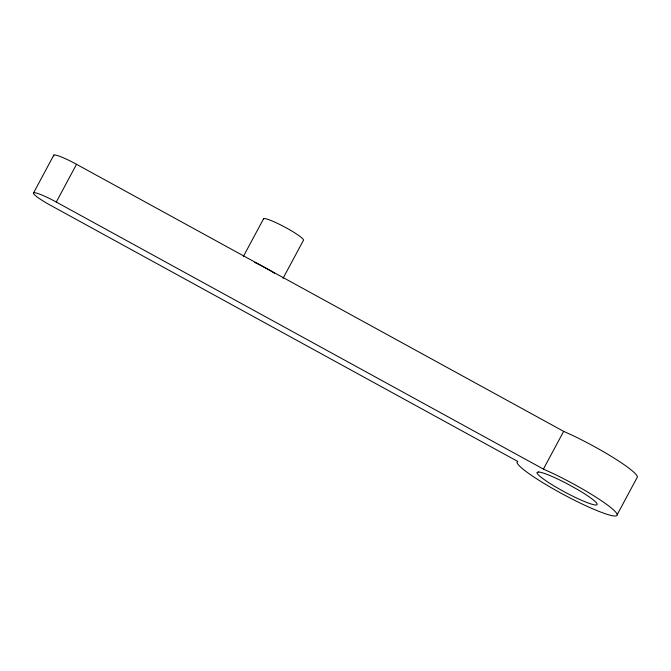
<?xml version="1.0" encoding="UTF-8"?>
<svg xmlns="http://www.w3.org/2000/svg" width="671" height="671" viewBox="0 0 671 671"><rect width="100%" height="100%" fill="white"/><g stroke="black" fill="none" stroke-linecap="round" stroke-linejoin="round"><path stroke-width="1.01" d="M33.6 192.82A22.713 2.81 28.2 0 1 56.289 202.046L543.409 469.096L552.778 473.357A56.783 7.02 28.2 0 1 616.213 512.728A56.783 7.02 28.2 0 1 572.808 499.4A56.783 7.02 28.2 0 1 516.938 462.353L517.811 461.48L50.644 205.376A22.713 2.81 28.2 0 1 33.6 192.82L53.839 155.076M56.289 202.046L76.528 164.303L563.648 431.352L573.017 435.613A56.783 7.02 28.2 0 1 637.45 476.888L617.211 514.632M243.313 256.557L263.628 218.679M283.036 278.339L303.351 240.453A22.713 2.81 28.2 0 0 283.699 226.496A22.713 2.81 28.2 0 0 263.569 219.476M543.409 469.096L563.648 431.352M254.703 262.411A22.713 2.81 28.2 0 1 274.565 273.298M53.789 155.882A22.713 2.81 28.2 0 1 76.528 164.303M538.721 471.99L537.077 472.342A34.07 4.211 28.2 0 0 562.063 490.56A34.07 4.211 28.2 0 0 596.2 505.003A34.07 4.211 28.2 0 0 577.169 489.302L569.486 485.007A34.07 4.211 28.2 0 0 538.721 471.99"/></g></svg>
